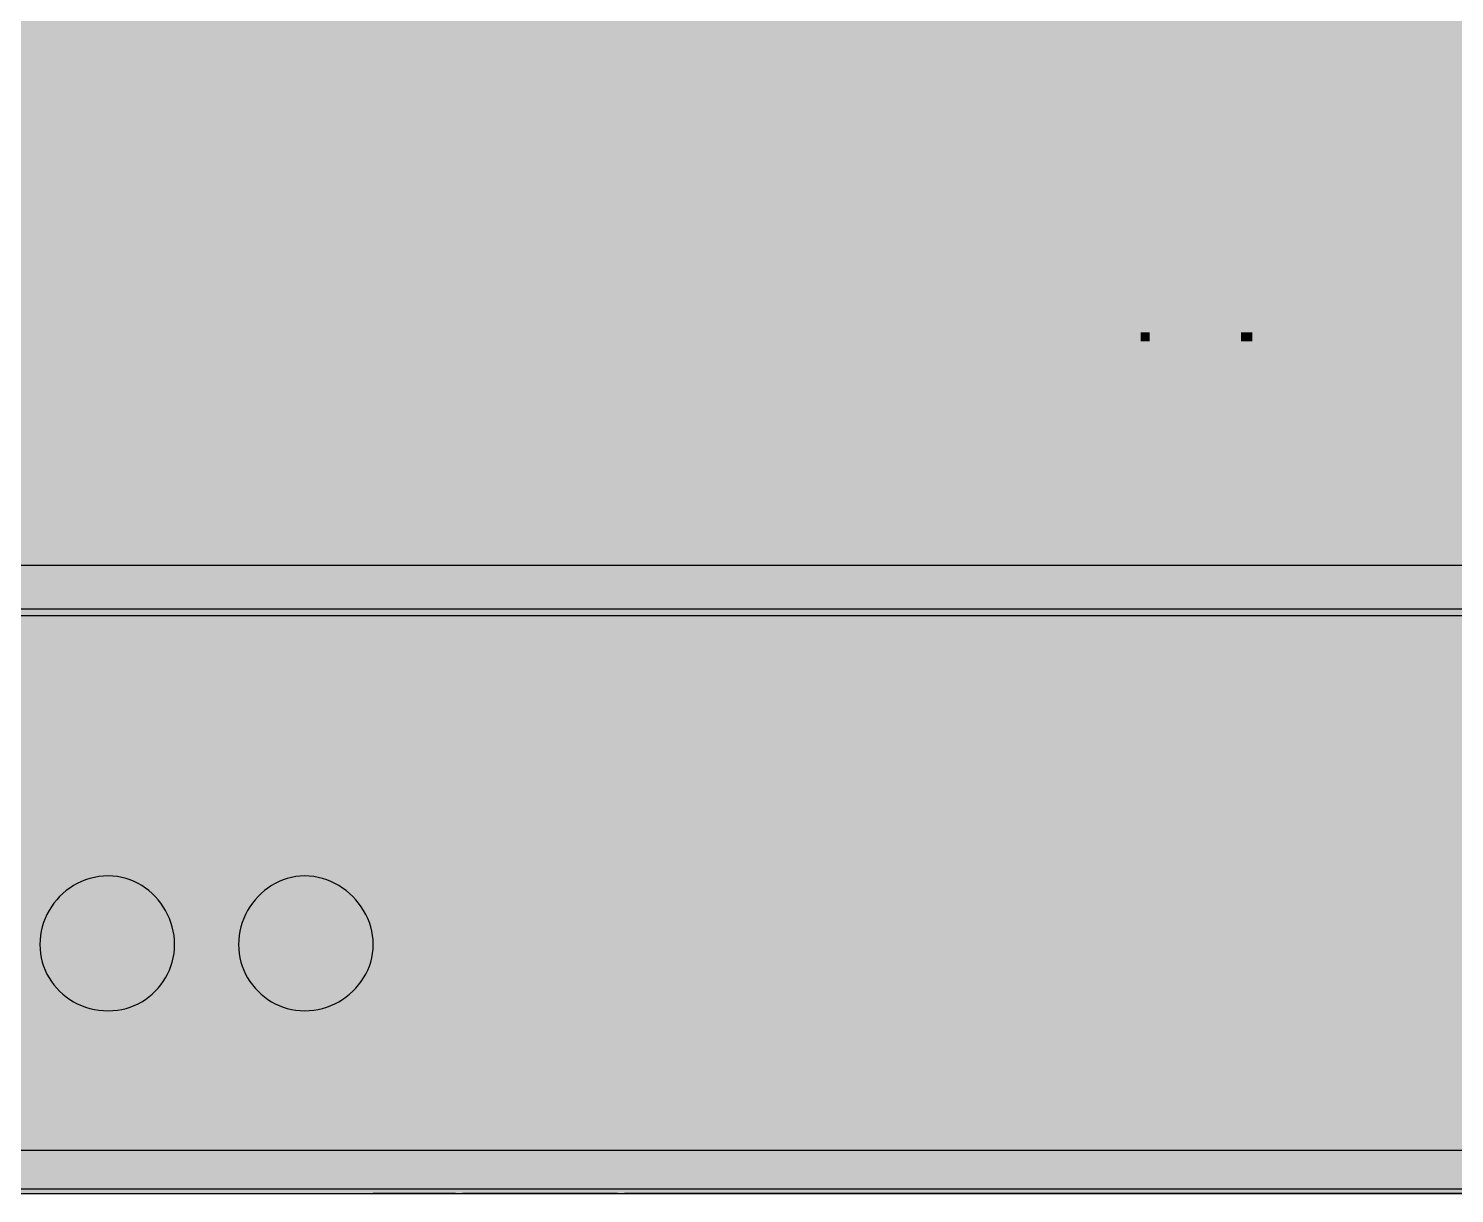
# Model space of a CAD drawing. Header units: millimetres. Extents: x 0 to 966, y -664 to 90.
# Drawn here: x 301.9 to 357, y -650 to -605 of the extents above; entities that cross this region are included whole.
import ezdxf

# ---------------------------------------------------------------- set-up
doc = ezdxf.new("R2010")
doc.units = ezdxf.units.MM
for name, color, linetype in [('HDL_BODY', 7, 'Continuous'), ('HDL_COLOUR', 7, 'Continuous'), ('HDL_DETAIL', 7, 'Continuous'), ('HDL_PRINT', 7, 'Continuous')]:
    doc.layers.add(name, color=color, linetype=linetype)

# ---------------------------------------------------------------- blocks, each defined once
blk = doc.blocks.new('M_W04.10.1_FRONT')
at = {"layer": 'HDL_BODY', "true_color": 0x202126}
blk.add_hatch(color=250, dxfattribs=at).paths.add_polyline_path([(0, 0), (144, 0), (144, 90), (0, 90)])
at = {"layer": 'HDL_BODY', "true_color": 0x2a2a30}
blk.add_hatch(color=250, dxfattribs=at).paths.add_polyline_path([(0.4, 20.52), (143.6, 20.52), (143.6, 68.31), (0.4, 68.31)])
at = {"layer": 'HDL_BODY', "true_color": 0x23242a}
blk.add_hatch(color=250, dxfattribs=at).paths.add_polyline_path([(0.4, 0.5), (143.6, 0.5), (143.6, 19.8), (0.4, 19.8)])
at = {"layer": 'HDL_COLOUR', "true_color": 0x18191d}
for points in [[(57.581, 9.618), (57.575, 9.793), (57.558, 9.966), (57.529, 10.137), (57.49, 10.304), (57.44, 10.467), (57.38, 10.627), (57.311, 10.782), (57.232, 10.931), (57.144, 11.076), (57.048, 11.214), (56.944, 11.346), (56.832, 11.471), (56.713, 11.588), (56.586, 11.698), (56.453, 11.799), (56.314, 11.892), (56.169, 11.976), (56.019, 12.05), (55.864, 12.113), (55.704, 12.167), (55.539, 12.209), (55.371, 12.24), (55.199, 12.258), (55.025, 12.265), (54.839, 12.258), (54.658, 12.24), (54.481, 12.209), (54.309, 12.167), (54.142, 12.113), (53.98, 12.05), (53.823, 11.976), (53.673, 11.892), (53.53, 11.799), (53.393, 11.698), (53.263, 11.588), (53.14, 11.471), (53.026, 11.346), (52.919, 11.214), (52.821, 11.076), (52.732, 10.931), (52.652, 10.782), (52.582, 10.627), (52.521, 10.467), (52.471, 10.304), (52.431, 10.137), (52.402, 9.966), (52.385, 9.793), (52.379, 9.618), (52.385, 9.443), (52.402, 9.271), (52.431, 9.102), (52.471, 8.938), (52.521, 8.778), (52.582, 8.622), (52.652, 8.472), (52.732, 8.327), (52.821, 8.188), (52.919, 8.055), (53.026, 7.928), (53.14, 7.809), (53.263, 7.697), (53.393, 7.592), (53.53, 7.496), (53.673, 7.409), (53.823, 7.33), (53.98, 7.26), (54.142, 7.2), (54.309, 7.15), (54.481, 7.111), (54.658, 7.082), (54.839, 7.065), (55.025, 7.059), (55.199, 7.065), (55.371, 7.082), (55.539, 7.111), (55.704, 7.15), (55.864, 7.2), (56.019, 7.26), (56.169, 7.33), (56.314, 7.409), (56.453, 7.496), (56.586, 7.592), (56.713, 7.697), (56.832, 7.809), (56.944, 7.928), (57.048, 8.055), (57.144, 8.188), (57.232, 8.327), (57.311, 8.472), (57.38, 8.622), (57.44, 8.778), (57.49, 8.938), (57.529, 9.102), (57.558, 9.271), (57.575, 9.443), (57.581, 9.618)], [(65.254, 9.618), (65.247, 9.793), (65.228, 9.966), (65.198, 10.137), (65.156, 10.304), (65.102, 10.467), (65.039, 10.627), (64.965, 10.782), (64.881, 10.931), (64.788, 11.076), (64.687, 11.214), (64.577, 11.346), (64.46, 11.471), (64.335, 11.588), (64.203, 11.698), (64.065, 11.799), (63.921, 11.892), (63.771, 11.976), (63.616, 12.05), (63.457, 12.113), (63.294, 12.167), (63.126, 12.209), (62.956, 12.24), (62.783, 12.258), (62.608, 12.265), (62.433, 12.258), (62.261, 12.24), (62.093, 12.209), (61.929, 12.167), (61.769, 12.113), (61.613, 12.05), (61.463, 11.976), (61.318, 11.892), (61.179, 11.799), (61.046, 11.698), (60.92, 11.588), (60.801, 11.471), (60.689, 11.346), (60.584, 11.214), (60.488, 11.076), (60.401, 10.931), (60.322, 10.782), (60.252, 10.627), (60.192, 10.467), (60.143, 10.304), (60.103, 10.137), (60.075, 9.966), (60.057, 9.793), (60.051, 9.618), (60.057, 9.443), (60.075, 9.271), (60.103, 9.102), (60.143, 8.938), (60.192, 8.778), (60.252, 8.622), (60.322, 8.472), (60.401, 8.327), (60.488, 8.188), (60.584, 8.055), (60.689, 7.928), (60.801, 7.809), (60.92, 7.697), (61.046, 7.592), (61.179, 7.496), (61.318, 7.409), (61.463, 7.33), (61.613, 7.26), (61.769, 7.2), (61.929, 7.15), (62.093, 7.111), (62.261, 7.082), (62.433, 7.065), (62.608, 7.059), (62.783, 7.065), (62.956, 7.082), (63.126, 7.111), (63.294, 7.15), (63.457, 7.2), (63.616, 7.26), (63.771, 7.33), (63.921, 7.409), (64.065, 7.496), (64.203, 7.592), (64.335, 7.697), (64.46, 7.809), (64.577, 7.928), (64.687, 8.055), (64.788, 8.188), (64.881, 8.327), (64.965, 8.472), (65.039, 8.622), (65.102, 8.778), (65.156, 8.938), (65.198, 9.102), (65.228, 9.271), (65.247, 9.443), (65.254, 9.618)]]:
    blk.add_hatch(color=250, dxfattribs=at).paths.add_polyline_path(points)
at = {"layer": 'HDL_PRINT', "true_color": 0xdee1e9}
for points in [[(85.976, 32.913), (85.976, 34.854), (86.595, 34.854), (86.947, 33.529), (87.301, 34.854), (87.917, 34.854), (87.917, 32.913), (87.476, 32.913), (87.476, 34.5), (87.122, 32.913), (86.682, 32.913), (86.33, 34.5), (86.33, 32.913), (85.976, 32.913)], [(88.092, 32.823), (88.622, 34.941), (88.887, 34.941), (88.357, 32.823), (88.092, 32.823)], [(89.327, 32.913), (88.887, 34.854), (89.327, 34.854), (89.592, 33.529), (89.946, 34.854), (90.473, 34.854), (90.827, 33.443), (91.092, 34.854), (91.533, 34.854), (91.003, 32.913), (90.652, 32.913), (90.208, 34.411), (89.768, 32.913), (89.327, 32.913)], [(96.559, 32.913), (96.205, 32.913), (96.205, 34.324), (96.147, 34.295), (96.088, 34.265), (96.03, 34.236), (95.971, 34.206), (95.912, 34.177), (95.853, 34.148), (95.794, 34.118), (95.735, 34.089), (95.676, 34.059), (95.676, 34.411), (95.709, 34.415), (95.744, 34.426), (95.781, 34.444), (95.82, 34.466), (95.864, 34.493), (95.913, 34.524), (95.968, 34.556), (96.03, 34.589), (96.063, 34.622), (96.096, 34.656), (96.129, 34.692), (96.162, 34.731), (96.195, 34.775), (96.228, 34.824), (96.261, 34.879), (96.295, 34.941), (96.559, 34.941), (96.559, 32.913)], [(100.527, 32.913), (100.086, 32.913), (100.086, 34.324), (100.053, 34.295), (100.015, 34.265), (99.971, 34.236), (99.924, 34.206), (99.872, 34.177), (99.818, 34.148), (99.762, 34.118), (99.704, 34.089), (99.646, 34.059), (99.646, 34.411), (99.683, 34.416), (99.72, 34.43), (99.758, 34.453), (99.796, 34.481), (99.834, 34.515), (99.872, 34.551), (99.911, 34.589), (99.972, 34.622), (100.026, 34.656), (100.072, 34.692), (100.109, 34.731), (100.138, 34.775), (100.159, 34.824), (100.171, 34.879), (100.175, 34.941), (100.527, 34.941), (100.527, 32.913)], [(94.884, 33.266), (95.237, 33.266), (95.237, 32.913), (94.884, 32.913), (94.884, 33.266)], [(98.765, 33.266), (99.206, 33.266), (99.206, 32.913), (98.765, 32.913), (98.765, 33.266)], [(87.122, 31.677), (87.301, 31.677), (87.301, 30.617), (87.301, 30.547), (87.301, 30.486), (87.301, 30.433), (87.301, 30.386), (87.301, 30.343), (87.301, 30.304), (87.301, 30.265), (87.267, 30.203), (87.234, 30.15), (87.2, 30.104), (87.167, 30.067), (87.134, 30.038), (87.101, 30.017), (87.068, 30.004), (87.036, 30), (86.998, 29.971), (86.954, 29.949), (86.904, 29.933), (86.848, 29.922), (86.788, 29.916), (86.726, 29.912), (86.661, 29.911), (86.595, 29.911), (86.552, 29.911), (86.502, 29.913), (86.447, 29.918), (86.39, 29.928), (86.335, 29.943), (86.284, 29.967), (86.241, 30), (86.203, 30.005), (86.165, 30.02), (86.128, 30.042), (86.09, 30.071), (86.052, 30.103), (86.014, 30.139), (85.976, 30.176), (85.976, 30.239), (85.976, 30.295), (85.976, 30.348), (85.976, 30.397), (85.976, 30.447), (85.976, 30.499), (85.976, 30.555), (85.976, 30.617), (85.976, 31.677), (86.152, 31.677), (86.152, 30.617), (86.152, 30.575), (86.154, 30.527), (86.159, 30.477), (86.169, 30.431), (86.184, 30.391), (86.208, 30.365), (86.241, 30.355), (86.248, 30.31), (86.264, 30.269), (86.286, 30.232), (86.307, 30.202), (86.324, 30.183), (86.33, 30.176), (86.368, 30.144), (86.405, 30.121), (86.443, 30.106), (86.481, 30.096), (86.519, 30.092), (86.557, 30.09), (86.595, 30.09), (86.661, 30.09), (86.724, 30.091), (86.784, 30.094), (86.837, 30.1), (86.882, 30.111), (86.916, 30.126), (86.939, 30.147), (86.947, 30.176), (86.98, 30.213), (87.012, 30.258), (87.041, 30.308), (87.068, 30.364), (87.09, 30.424), (87.107, 30.486), (87.118, 30.551), (87.122, 30.617), (87.122, 31.677)], [(90.473, 30.09), (90.473, 29.911), (89.241, 29.911), (89.242, 29.949), (89.244, 29.977), (89.252, 30), (89.267, 30.023), (89.291, 30.051), (89.327, 30.09), (89.328, 30.126), (89.331, 30.154), (89.339, 30.176), (89.354, 30.199), (89.379, 30.227), (89.417, 30.265), (89.454, 30.303), (89.491, 30.341), (89.529, 30.379), (89.567, 30.417), (89.605, 30.454), (89.643, 30.492), (89.682, 30.53), (89.764, 30.589), (89.834, 30.646), (89.894, 30.703), (89.945, 30.757), (89.989, 30.808), (90.027, 30.856), (90.061, 30.9), (90.092, 30.938), (90.122, 30.971), (90.154, 31.009), (90.177, 31.047), (90.192, 31.085), (90.202, 31.122), (90.206, 31.16), (90.208, 31.198), (90.208, 31.236), (90.208, 31.273), (90.205, 31.3), (90.198, 31.323), (90.183, 31.346), (90.158, 31.374), (90.122, 31.412), (90.084, 31.445), (90.046, 31.469), (90.008, 31.484), (89.971, 31.494), (89.933, 31.499), (89.895, 31.501), (89.857, 31.501), (89.819, 31.501), (89.781, 31.499), (89.744, 31.494), (89.706, 31.484), (89.668, 31.469), (89.63, 31.445), (89.592, 31.412), (89.587, 31.374), (89.575, 31.336), (89.557, 31.298), (89.538, 31.26), (89.521, 31.223), (89.508, 31.185), (89.503, 31.147), (89.327, 31.147), (89.331, 31.213), (89.343, 31.278), (89.36, 31.341), (89.383, 31.401), (89.41, 31.456), (89.439, 31.507), (89.471, 31.551), (89.503, 31.587), (89.542, 31.621), (89.582, 31.644), (89.625, 31.66), (89.672, 31.67), (89.726, 31.675), (89.787, 31.677), (89.857, 31.677), (89.916, 31.677), (89.973, 31.675), (90.03, 31.67), (90.084, 31.661), (90.135, 31.647), (90.183, 31.625), (90.226, 31.594), (90.265, 31.553), (90.298, 31.501), (90.335, 31.463), (90.372, 31.425), (90.404, 31.386), (90.432, 31.349), (90.454, 31.311), (90.468, 31.273), (90.473, 31.236), (90.468, 31.198), (90.456, 31.16), (90.439, 31.122), (90.421, 31.085), (90.404, 31.047), (90.392, 31.009), (90.387, 30.971), (90.382, 30.938), (90.367, 30.912), (90.345, 30.892), (90.316, 30.873), (90.283, 30.852), (90.246, 30.828), (90.208, 30.795), (90.201, 30.762), (90.18, 30.727), (90.148, 30.69), (90.11, 30.651), (90.067, 30.607), (90.024, 30.558), (89.983, 30.503), (89.946, 30.441), (89.876, 30.404), (89.816, 30.368), (89.767, 30.336), (89.73, 30.307), (89.703, 30.285), (89.687, 30.27), (89.682, 30.265), (89.644, 30.227), (89.619, 30.199), (89.603, 30.176), (89.596, 30.154), (89.593, 30.126), (89.592, 30.09), (90.473, 30.09)], [(90.652, 30.355), (90.914, 30.355), (90.914, 30.31), (90.917, 30.269), (90.925, 30.232), (90.94, 30.202), (90.965, 30.183), (91.003, 30.176), (91.041, 30.144), (91.079, 30.121), (91.117, 30.106), (91.154, 30.096), (91.192, 30.092), (91.23, 30.09), (91.268, 30.09), (91.306, 30.09), (91.344, 30.092), (91.381, 30.096), (91.419, 30.106), (91.457, 30.121), (91.495, 30.144), (91.533, 30.176), (91.538, 30.214), (91.55, 30.255), (91.568, 30.298), (91.587, 30.345), (91.604, 30.399), (91.617, 30.46), (91.622, 30.53), (91.617, 30.567), (91.604, 30.605), (91.587, 30.643), (91.568, 30.681), (91.55, 30.719), (91.538, 30.757), (91.533, 30.795), (91.495, 30.827), (91.457, 30.85), (91.419, 30.866), (91.381, 30.875), (91.344, 30.88), (91.306, 30.881), (91.268, 30.882), (91.223, 30.882), (91.179, 30.882), (91.135, 30.882), (91.092, 30.882), (91.047, 30.882), (91.003, 30.882), (90.996, 30.845), (90.98, 30.818), (90.958, 30.795), (90.937, 30.772), (90.92, 30.744), (90.914, 30.706), (90.738, 30.706), (90.914, 31.677), (91.798, 31.677), (91.798, 31.412), (91.092, 31.412), (90.914, 30.971), (90.985, 31.004), (91.046, 31.028), (91.1, 31.044), (91.147, 31.053), (91.19, 31.058), (91.23, 31.06), (91.268, 31.06), (91.323, 31.06), (91.374, 31.058), (91.421, 31.054), (91.466, 31.045), (91.51, 31.03), (91.555, 31.007), (91.602, 30.976), (91.653, 30.935), (91.708, 30.882), (91.741, 30.844), (91.765, 30.805), (91.781, 30.762), (91.791, 30.715), (91.796, 30.662), (91.797, 30.601), (91.798, 30.53), (91.797, 30.464), (91.796, 30.399), (91.793, 30.336), (91.786, 30.276), (91.776, 30.221), (91.76, 30.17), (91.738, 30.126), (91.708, 30.09), (91.676, 30.036), (91.638, 29.995), (91.595, 29.964), (91.547, 29.941), (91.495, 29.927), (91.441, 29.917), (91.384, 29.913), (91.326, 29.911), (91.268, 29.911), (91.202, 29.911), (91.137, 29.912), (91.074, 29.916), (91.014, 29.922), (90.958, 29.933), (90.908, 29.949), (90.864, 29.971), (90.827, 30), (90.794, 30.037), (90.762, 30.081), (90.733, 30.128), (90.706, 30.177), (90.684, 30.227), (90.667, 30.274), (90.656, 30.317), (90.652, 30.355)], [(94.003, 29.911), (93.295, 31.677), (93.559, 31.677), (94.003, 30.355), (94.035, 30.316), (94.058, 30.278), (94.073, 30.24), (94.082, 30.202), (94.087, 30.164), (94.089, 30.127), (94.089, 30.09), (94.122, 30.127), (94.146, 30.164), (94.162, 30.202), (94.171, 30.24), (94.176, 30.278), (94.178, 30.316), (94.179, 30.355), (94.708, 31.677), (94.97, 31.677), (94.265, 29.911), (94.003, 29.911)], [(87.652, 29.911), (87.652, 30.795), (87.741, 30.795), (87.741, 30.706), (87.774, 30.739), (87.808, 30.771), (87.844, 30.801), (87.883, 30.827), (87.927, 30.85), (87.976, 30.867), (88.03, 30.878), (88.092, 30.882), (88.182, 30.795), (88.22, 30.795), (88.248, 30.792), (88.271, 30.784), (88.293, 30.769), (88.32, 30.744), (88.357, 30.706), (88.357, 30.617), (88.357, 30.607), (88.357, 30.581), (88.357, 30.541), (88.357, 30.494), (88.357, 30.441), (88.357, 29.911), (88.271, 29.911), (88.271, 30.441), (88.264, 30.485), (88.248, 30.526), (88.226, 30.562), (88.205, 30.591), (88.188, 30.61), (88.182, 30.617), (88.182, 30.706), (88.137, 30.706), (88.106, 30.706), (88.079, 30.706), (88.049, 30.706), (88.006, 30.706), (87.999, 30.706), (87.98, 30.703), (87.95, 30.695), (87.913, 30.68), (87.872, 30.654), (87.827, 30.617), (87.827, 30.607), (87.827, 30.581), (87.827, 30.541), (87.827, 30.494), (87.827, 30.441), (87.827, 29.911), (87.652, 29.911)], [(95.059, 30.617), (95.059, 30.795), (95.093, 30.828), (95.127, 30.859), (95.164, 30.889), (95.203, 30.916), (95.247, 30.938), (95.296, 30.956), (95.351, 30.967), (95.414, 30.971), (95.423, 30.971), (95.45, 30.971), (95.489, 30.971), (95.537, 30.971), (95.589, 30.971), (95.596, 30.964), (95.615, 30.948), (95.644, 30.926), (95.68, 30.905), (95.721, 30.888), (95.765, 30.882), (95.803, 30.875), (95.831, 30.859), (95.854, 30.839), (95.876, 30.818), (95.904, 30.802), (95.94, 30.795), (95.985, 30.796), (96.026, 30.799), (96.063, 30.806), (96.093, 30.821), (96.112, 30.845), (96.119, 30.882), (96.162, 30.888), (96.203, 30.905), (96.239, 30.926), (96.268, 30.948), (96.288, 30.964), (96.295, 30.971), (96.295, 30.706), (96.257, 30.699), (96.229, 30.683), (96.206, 30.661), (96.183, 30.64), (96.156, 30.623), (96.119, 30.617), (96.109, 30.617), (96.082, 30.617), (96.042, 30.617), (95.993, 30.617), (95.94, 30.617), (95.854, 30.617), (95.816, 30.617), (95.778, 30.619), (95.74, 30.624), (95.702, 30.633), (95.664, 30.649), (95.626, 30.673), (95.589, 30.706), (95.537, 30.706), (95.489, 30.706), (95.45, 30.706), (95.423, 30.706), (95.414, 30.706), (95.361, 30.706), (95.312, 30.706), (95.272, 30.706), (95.245, 30.706), (95.235, 30.706), (95.198, 30.699), (95.171, 30.683), (95.148, 30.661), (95.125, 30.64), (95.097, 30.623), (95.059, 30.617)], [(85.976, 28.677), (86.241, 28.677), (86.241, 26.912), (85.976, 26.912), (85.976, 28.677)], [(88.976, 26.912), (88.798, 26.912), (88.798, 28.324), (88.761, 28.286), (88.734, 28.258), (88.711, 28.235), (88.688, 28.213), (88.66, 28.185), (88.622, 28.147), (88.584, 28.142), (88.546, 28.13), (88.508, 28.113), (88.471, 28.094), (88.433, 28.076), (88.395, 28.064), (88.357, 28.059), (88.357, 28.235), (88.394, 28.269), (88.438, 28.302), (88.485, 28.335), (88.534, 28.368), (88.584, 28.401), (88.631, 28.434), (88.674, 28.467), (88.711, 28.5), (88.744, 28.538), (88.768, 28.574), (88.789, 28.607), (88.808, 28.635), (88.828, 28.657), (88.854, 28.671), (88.887, 28.677), (88.976, 28.677), (88.976, 26.912)], [(86.506, 26.912), (86.506, 27.883), (86.682, 27.883), (86.682, 27.706), (86.72, 27.744), (86.758, 27.78), (86.796, 27.813), (86.834, 27.841), (86.872, 27.863), (86.909, 27.877), (86.947, 27.883), (86.991, 27.883), (87.022, 27.883), (87.049, 27.883), (87.079, 27.883), (87.122, 27.883), (87.211, 27.794), (87.218, 27.757), (87.235, 27.729), (87.256, 27.706), (87.278, 27.683), (87.294, 27.655), (87.301, 27.618), (87.301, 27.53), (87.301, 26.912), (87.122, 26.912), (87.122, 27.53), (87.122, 27.618), (87.113, 27.661), (87.092, 27.687), (87.066, 27.7), (87.045, 27.705), (87.036, 27.706), (86.947, 27.706), (86.904, 27.706), (86.873, 27.706), (86.846, 27.706), (86.815, 27.706), (86.771, 27.706), (86.738, 27.668), (86.714, 27.63), (86.698, 27.593), (86.689, 27.555), (86.684, 27.517), (86.682, 27.479), (86.682, 27.441), (86.682, 26.912), (86.506, 26.912)]]:
    blk.add_hatch(color=254, dxfattribs=at).paths.add_polyline_path(points)
h = blk.add_hatch(color=254, dxfattribs=at)
h.paths.add_polyline_path([(92.327, 34.941), (92.386, 34.937), (92.443, 34.928), (92.5, 34.912), (92.554, 34.889), (92.605, 34.86), (92.653, 34.824), (92.696, 34.781), (92.735, 34.732), (92.768, 34.676), (92.812, 34.625), (92.847, 34.571), (92.876, 34.512), (92.898, 34.449), (92.915, 34.381), (92.927, 34.309), (92.935, 34.232), (92.94, 34.152), (92.942, 34.067), (92.943, 33.977), (92.943, 33.883), (92.943, 33.787), (92.942, 33.692), (92.94, 33.599), (92.935, 33.511), (92.927, 33.426), (92.915, 33.348), (92.898, 33.277), (92.876, 33.215), (92.847, 33.162), (92.812, 33.119), (92.768, 33.088), (92.735, 33.033), (92.696, 32.984), (92.653, 32.942), (92.605, 32.906), (92.554, 32.876), (92.5, 32.853), (92.443, 32.837), (92.386, 32.827), (92.327, 32.823), (92.268, 32.827), (92.209, 32.837), (92.15, 32.853), (92.091, 32.876), (92.032, 32.906), (91.973, 32.942), (91.915, 32.984), (91.856, 33.033), (91.798, 33.088), (91.773, 33.119), (91.75, 33.162), (91.727, 33.215), (91.705, 33.277), (91.686, 33.348), (91.668, 33.426), (91.652, 33.511), (91.64, 33.599), (91.63, 33.692), (91.624, 33.787), (91.622, 33.883), (91.624, 33.977), (91.631, 34.067), (91.641, 34.152), (91.656, 34.232), (91.676, 34.309), (91.7, 34.381), (91.728, 34.449), (91.76, 34.512), (91.797, 34.571), (91.838, 34.625), (91.884, 34.676), (91.917, 34.732), (91.955, 34.781), (91.999, 34.824), (92.047, 34.86), (92.098, 34.889), (92.153, 34.912), (92.21, 34.928), (92.268, 34.937), (92.327, 34.941)])
h.paths.add_polyline_path([(92.327, 34.589), (92.289, 34.589), (92.261, 34.586), (92.238, 34.578), (92.215, 34.563), (92.187, 34.538), (92.149, 34.5), (92.148, 34.491), (92.143, 34.468), (92.13, 34.442), (92.105, 34.42), (92.063, 34.411), (92.063, 34.355), (92.063, 34.304), (92.063, 34.255), (92.063, 34.206), (92.063, 34.155), (92.063, 34.099), (92.063, 34.037), (92.063, 33.966), (92.063, 33.883), (92.063, 33.798), (92.063, 33.72), (92.063, 33.648), (92.063, 33.583), (92.063, 33.524), (92.063, 33.472), (92.063, 33.426), (92.063, 33.386), (92.063, 33.353), (92.099, 33.315), (92.123, 33.287), (92.138, 33.264), (92.146, 33.242), (92.148, 33.215), (92.149, 33.178), (92.193, 33.178), (92.225, 33.178), (92.252, 33.178), (92.283, 33.178), (92.327, 33.178), (92.414, 33.178), (92.451, 33.215), (92.477, 33.242), (92.492, 33.264), (92.5, 33.287), (92.503, 33.315), (92.503, 33.353), (92.529, 33.386), (92.549, 33.426), (92.564, 33.472), (92.574, 33.524), (92.582, 33.583), (92.586, 33.648), (92.588, 33.72), (92.589, 33.798), (92.589, 33.883), (92.589, 33.975), (92.588, 34.052), (92.585, 34.116), (92.578, 34.17), (92.568, 34.215), (92.553, 34.255), (92.531, 34.29), (92.503, 34.324), (92.503, 34.367), (92.5, 34.408), (92.492, 34.444), (92.477, 34.474), (92.451, 34.493), (92.414, 34.5), (92.405, 34.544), (92.383, 34.57), (92.358, 34.584), (92.336, 34.589), (92.327, 34.589)])
h = blk.add_hatch(color=254, dxfattribs=at)
h.paths.add_polyline_path([(94.003, 32.913), (94.003, 33.264), (93.119, 33.264), (93.119, 33.618), (94.003, 34.941), (94.354, 34.941), (94.354, 33.618), (94.619, 33.618), (94.619, 33.264), (94.354, 33.264), (94.354, 32.913), (94.003, 32.913)])
h.paths.add_polyline_path([(94.003, 33.618), (94.003, 34.324), (93.559, 33.618), (94.003, 33.618)])
h = blk.add_hatch(color=254, dxfattribs=at)
h.paths.add_polyline_path([(97.795, 34.941), (97.853, 34.937), (97.911, 34.928), (97.967, 34.912), (98.021, 34.889), (98.072, 34.86), (98.12, 34.824), (98.164, 34.781), (98.202, 34.732), (98.235, 34.676), (98.281, 34.625), (98.322, 34.571), (98.359, 34.512), (98.392, 34.449), (98.421, 34.381), (98.445, 34.309), (98.465, 34.232), (98.48, 34.152), (98.491, 34.067), (98.498, 33.977), (98.5, 33.883), (98.498, 33.787), (98.491, 33.692), (98.48, 33.599), (98.465, 33.511), (98.445, 33.426), (98.421, 33.348), (98.392, 33.277), (98.359, 33.215), (98.322, 33.162), (98.281, 33.119), (98.235, 33.088), (98.202, 33.033), (98.164, 32.984), (98.12, 32.942), (98.072, 32.906), (98.021, 32.876), (97.967, 32.853), (97.911, 32.837), (97.853, 32.827), (97.795, 32.823), (97.735, 32.827), (97.677, 32.837), (97.62, 32.853), (97.566, 32.876), (97.514, 32.906), (97.466, 32.942), (97.422, 32.984), (97.384, 33.033), (97.351, 33.088), (97.307, 33.119), (97.272, 33.162), (97.243, 33.215), (97.221, 33.277), (97.204, 33.348), (97.192, 33.426), (97.184, 33.511), (97.179, 33.599), (97.177, 33.692), (97.176, 33.787), (97.175, 33.883), (97.176, 33.977), (97.177, 34.067), (97.179, 34.152), (97.184, 34.232), (97.192, 34.309), (97.204, 34.381), (97.221, 34.449), (97.243, 34.512), (97.272, 34.571), (97.307, 34.625), (97.351, 34.676), (97.384, 34.732), (97.422, 34.781), (97.466, 34.824), (97.514, 34.86), (97.566, 34.889), (97.62, 34.912), (97.677, 34.928), (97.735, 34.937), (97.795, 34.941)])
h.paths.add_polyline_path([(97.795, 34.589), (97.785, 34.589), (97.763, 34.584), (97.737, 34.57), (97.715, 34.544), (97.705, 34.5), (97.662, 34.491), (97.635, 34.468), (97.622, 34.442), (97.617, 34.42), (97.616, 34.411), (97.59, 34.355), (97.57, 34.304), (97.555, 34.255), (97.544, 34.206), (97.537, 34.155), (97.533, 34.099), (97.531, 34.037), (97.53, 33.966), (97.53, 33.883), (97.53, 33.798), (97.531, 33.72), (97.533, 33.648), (97.537, 33.583), (97.544, 33.524), (97.555, 33.472), (97.57, 33.426), (97.59, 33.386), (97.616, 33.353), (97.616, 33.315), (97.619, 33.287), (97.627, 33.264), (97.642, 33.242), (97.668, 33.215), (97.705, 33.178), (97.795, 33.178), (97.837, 33.178), (97.868, 33.178), (97.895, 33.178), (97.926, 33.178), (97.97, 33.178), (97.971, 33.215), (97.973, 33.242), (97.981, 33.264), (97.996, 33.287), (98.02, 33.315), (98.056, 33.353), (98.056, 33.386), (98.056, 33.426), (98.056, 33.472), (98.056, 33.524), (98.056, 33.583), (98.056, 33.648), (98.056, 33.72), (98.056, 33.798), (98.056, 33.883), (98.056, 33.975), (98.056, 34.052), (98.056, 34.116), (98.056, 34.17), (98.056, 34.215), (98.056, 34.255), (98.056, 34.29), (98.056, 34.324), (98.02, 34.367), (97.996, 34.408), (97.981, 34.444), (97.973, 34.474), (97.971, 34.493), (97.97, 34.5), (97.932, 34.538), (97.904, 34.563), (97.881, 34.578), (97.859, 34.586), (97.831, 34.589), (97.795, 34.589)])
h = blk.add_hatch(color=254, dxfattribs=at)
h.paths.add_polyline_path([(92.063, 30.795), (92.063, 30.854), (92.063, 30.912), (92.063, 30.971), (92.063, 31.03), (92.063, 31.088), (92.063, 31.147), (92.063, 31.205), (92.063, 31.264), (92.063, 31.322), (92.1, 31.361), (92.137, 31.399), (92.175, 31.437), (92.213, 31.475), (92.251, 31.513), (92.289, 31.55), (92.327, 31.587), (92.365, 31.621), (92.402, 31.644), (92.44, 31.66), (92.477, 31.67), (92.515, 31.675), (92.552, 31.677), (92.589, 31.677), (92.628, 31.677), (92.666, 31.675), (92.704, 31.67), (92.742, 31.66), (92.78, 31.644), (92.817, 31.621), (92.854, 31.587), (92.898, 31.581), (92.94, 31.565), (92.977, 31.544), (93.006, 31.523), (93.026, 31.508), (93.033, 31.501), (93.065, 31.463), (93.088, 31.425), (93.103, 31.386), (93.112, 31.349), (93.117, 31.311), (93.119, 31.273), (93.119, 31.236), (93.148, 31.174), (93.171, 31.118), (93.187, 31.066), (93.197, 31.016), (93.204, 30.966), (93.207, 30.914), (93.208, 30.858), (93.208, 30.795), (93.208, 30.713), (93.207, 30.642), (93.205, 30.579), (93.2, 30.523), (93.193, 30.471), (93.182, 30.422), (93.166, 30.372), (93.146, 30.321), (93.119, 30.265), (93.114, 30.227), (93.1, 30.189), (93.078, 30.152), (93.05, 30.114), (93.017, 30.076), (92.981, 30.038), (92.943, 30), (92.905, 29.967), (92.865, 29.943), (92.823, 29.928), (92.776, 29.918), (92.722, 29.913), (92.66, 29.911), (92.589, 29.911), (92.527, 29.911), (92.473, 29.914), (92.425, 29.92), (92.381, 29.933), (92.342, 29.954), (92.306, 29.986), (92.272, 30.031), (92.238, 30.09), (92.194, 30.117), (92.159, 30.154), (92.13, 30.198), (92.108, 30.25), (92.091, 30.31), (92.079, 30.376), (92.071, 30.448), (92.066, 30.527), (92.064, 30.611), (92.063, 30.701), (92.063, 30.795)])
h.paths.add_polyline_path([(92.238, 30.795), (92.241, 30.707), (92.249, 30.621), (92.261, 30.537), (92.275, 30.457), (92.29, 30.384), (92.304, 30.317), (92.316, 30.26), (92.324, 30.212), (92.327, 30.176), (92.365, 30.144), (92.402, 30.121), (92.44, 30.106), (92.477, 30.096), (92.515, 30.092), (92.552, 30.09), (92.589, 30.09), (92.628, 30.09), (92.666, 30.092), (92.704, 30.096), (92.742, 30.106), (92.78, 30.121), (92.817, 30.144), (92.854, 30.176), (92.878, 30.208), (92.898, 30.249), (92.913, 30.299), (92.924, 30.356), (92.932, 30.42), (92.938, 30.489), (92.941, 30.562), (92.943, 30.638), (92.943, 30.716), (92.943, 30.795), (92.943, 30.88), (92.942, 30.959), (92.94, 31.031), (92.936, 31.096), (92.928, 31.154), (92.917, 31.206), (92.901, 31.252), (92.881, 31.29), (92.854, 31.322), (92.817, 31.389), (92.78, 31.436), (92.742, 31.468), (92.704, 31.487), (92.666, 31.497), (92.628, 31.501), (92.589, 31.501), (92.546, 31.501), (92.505, 31.498), (92.469, 31.49), (92.44, 31.475), (92.421, 31.449), (92.414, 31.412), (92.388, 31.359), (92.362, 31.306), (92.338, 31.251), (92.315, 31.195), (92.294, 31.137), (92.275, 31.076), (92.26, 31.012), (92.248, 30.944), (92.241, 30.872), (92.238, 30.795)])
h = blk.add_hatch(color=254, dxfattribs=at)
h.paths.add_polyline_path([(88.711, 30.971), (88.711, 31.147), (88.976, 31.147), (88.976, 30.971), (88.711, 30.971)])
h.paths.add_polyline_path([(88.711, 29.911), (88.711, 30.176), (88.976, 30.176), (88.976, 29.911), (88.711, 29.911)])
h = blk.add_hatch(color=254, dxfattribs=at)
h.paths.add_polyline_path([(89.592, 27.794), (89.592, 27.879), (89.592, 27.958), (89.592, 28.03), (89.592, 28.095), (89.592, 28.154), (89.592, 28.206), (89.592, 28.252), (89.592, 28.291), (89.592, 28.324), (89.626, 28.36), (89.659, 28.402), (89.692, 28.446), (89.725, 28.489), (89.758, 28.528), (89.791, 28.559), (89.824, 28.581), (89.857, 28.588), (89.895, 28.621), (89.933, 28.644), (89.971, 28.66), (90.008, 28.67), (90.046, 28.674), (90.084, 28.676), (90.122, 28.677), (90.165, 28.677), (90.209, 28.677), (90.253, 28.677), (90.298, 28.677), (90.342, 28.677), (90.387, 28.677), (90.424, 28.644), (90.459, 28.618), (90.492, 28.598), (90.521, 28.579), (90.543, 28.558), (90.557, 28.533), (90.563, 28.5), (90.596, 28.462), (90.619, 28.425), (90.635, 28.387), (90.645, 28.349), (90.65, 28.311), (90.652, 28.273), (90.652, 28.235), (90.68, 28.198), (90.702, 28.154), (90.717, 28.104), (90.727, 28.048), (90.734, 27.988), (90.737, 27.925), (90.738, 27.86), (90.738, 27.794), (90.738, 27.728), (90.737, 27.663), (90.734, 27.6), (90.727, 27.541), (90.717, 27.485), (90.702, 27.434), (90.68, 27.39), (90.652, 27.353), (90.648, 27.291), (90.636, 27.236), (90.619, 27.187), (90.596, 27.143), (90.569, 27.104), (90.539, 27.068), (90.507, 27.033), (90.473, 27), (90.436, 26.968), (90.397, 26.944), (90.354, 26.929), (90.307, 26.919), (90.253, 26.914), (90.192, 26.912), (90.122, 26.912), (90.06, 26.916), (90.005, 26.927), (89.956, 26.945), (89.913, 26.967), (89.873, 26.994), (89.836, 27.024), (89.802, 27.055), (89.768, 27.088), (89.72, 27.142), (89.682, 27.196), (89.653, 27.252), (89.63, 27.311), (89.614, 27.375), (89.604, 27.444), (89.597, 27.52), (89.594, 27.602), (89.592, 27.694), (89.592, 27.794)])
h.paths.add_polyline_path([(89.768, 27.794), (89.771, 27.709), (89.779, 27.631), (89.791, 27.559), (89.805, 27.494), (89.82, 27.435), (89.834, 27.383), (89.846, 27.337), (89.854, 27.298), (89.857, 27.265), (89.895, 27.227), (89.933, 27.191), (89.971, 27.158), (90.008, 27.13), (90.046, 27.108), (90.084, 27.094), (90.122, 27.088), (90.159, 27.094), (90.197, 27.108), (90.234, 27.13), (90.272, 27.158), (90.31, 27.191), (90.349, 27.227), (90.387, 27.265), (90.413, 27.298), (90.433, 27.337), (90.448, 27.383), (90.458, 27.435), (90.466, 27.494), (90.47, 27.559), (90.472, 27.631), (90.473, 27.709), (90.473, 27.794), (90.473, 27.895), (90.473, 27.986), (90.471, 28.067), (90.468, 28.139), (90.462, 28.202), (90.455, 28.258), (90.444, 28.306), (90.429, 28.348), (90.41, 28.383), (90.387, 28.412), (90.349, 28.445), (90.31, 28.468), (90.272, 28.484), (90.234, 28.493), (90.197, 28.498), (90.159, 28.5), (90.122, 28.5), (90.078, 28.5), (90.037, 28.497), (90.001, 28.489), (89.972, 28.474), (89.953, 28.449), (89.946, 28.412), (89.92, 28.383), (89.894, 28.348), (89.869, 28.306), (89.845, 28.258), (89.824, 28.202), (89.805, 28.139), (89.79, 28.067), (89.778, 27.986), (89.77, 27.895), (89.768, 27.794)])
h = blk.add_hatch(color=254, dxfattribs=at)
h.paths.add_polyline_path([(90.827, 26.912), (91.533, 28.677), (91.798, 28.677), (92.503, 26.912), (92.238, 26.912), (91.973, 27.441), (91.268, 27.441), (91.092, 26.912), (90.827, 26.912)])
h.paths.add_polyline_path([(91.357, 27.706), (91.973, 27.706), (91.798, 28.147), (91.764, 28.209), (91.733, 28.264), (91.703, 28.313), (91.676, 28.357), (91.654, 28.396), (91.637, 28.433), (91.626, 28.467), (91.622, 28.5), (91.622, 28.462), (91.62, 28.423), (91.615, 28.38), (91.605, 28.332), (91.589, 28.279), (91.566, 28.218), (91.533, 28.147), (91.357, 27.706)])
h = blk.add_hatch(color=254, dxfattribs=at)
h.paths.add_polyline_path([(87.652, 27.971), (87.652, 28.235), (87.917, 28.235), (87.917, 27.971), (87.652, 27.971)])
h.paths.add_polyline_path([(87.652, 26.912), (87.652, 27.177), (87.917, 27.177), (87.917, 26.912), (87.652, 26.912)])
at = {"layer": 'HDL_DETAIL', "color": 251, "true_color": 0x52555c}
for points in [[(0, 0), (144, 0), (144, 90), (0, 90), (0, 0)], [(0, 22.324), (144, 22.324), (144, 67.764), (0, 67.764), (0, 22.324)], [(57.581, 9.618), (57.575, 9.793), (57.558, 9.966), (57.529, 10.137), (57.49, 10.304), (57.44, 10.467), (57.38, 10.627), (57.311, 10.782), (57.232, 10.931), (57.144, 11.076), (57.048, 11.214), (56.944, 11.346), (56.832, 11.471), (56.713, 11.588), (56.586, 11.698), (56.453, 11.799), (56.314, 11.892), (56.169, 11.976), (56.019, 12.05), (55.864, 12.113), (55.704, 12.167), (55.539, 12.209), (55.371, 12.24), (55.199, 12.258), (55.025, 12.265), (54.839, 12.258), (54.658, 12.24), (54.481, 12.209), (54.309, 12.167), (54.142, 12.113), (53.98, 12.05), (53.823, 11.976), (53.673, 11.892), (53.53, 11.799), (53.393, 11.698), (53.263, 11.588), (53.14, 11.471), (53.026, 11.346), (52.919, 11.214), (52.821, 11.076), (52.732, 10.931), (52.652, 10.782), (52.582, 10.627), (52.521, 10.467), (52.471, 10.304), (52.431, 10.137), (52.402, 9.966), (52.385, 9.793), (52.379, 9.618), (52.385, 9.443), (52.402, 9.271), (52.431, 9.102), (52.471, 8.938), (52.521, 8.778), (52.582, 8.622), (52.652, 8.472), (52.732, 8.327), (52.821, 8.188), (52.919, 8.055), (53.026, 7.928), (53.14, 7.809), (53.263, 7.697), (53.393, 7.592), (53.53, 7.496), (53.673, 7.409), (53.823, 7.33), (53.98, 7.26), (54.142, 7.2), (54.309, 7.15), (54.481, 7.111), (54.658, 7.082), (54.839, 7.065), (55.025, 7.059), (55.199, 7.065), (55.371, 7.082), (55.539, 7.111), (55.704, 7.15), (55.864, 7.2), (56.019, 7.26), (56.169, 7.33), (56.314, 7.409), (56.453, 7.496), (56.586, 7.592), (56.713, 7.697), (56.832, 7.809), (56.944, 7.928), (57.048, 8.055), (57.144, 8.188), (57.232, 8.327), (57.311, 8.472), (57.38, 8.622), (57.44, 8.778), (57.49, 8.938), (57.529, 9.102), (57.558, 9.271), (57.575, 9.443), (57.581, 9.618)], [(65.254, 9.618), (65.247, 9.793), (65.228, 9.966), (65.198, 10.137), (65.156, 10.304), (65.102, 10.467), (65.039, 10.627), (64.965, 10.782), (64.881, 10.931), (64.788, 11.076), (64.687, 11.214), (64.577, 11.346), (64.46, 11.471), (64.335, 11.588), (64.203, 11.698), (64.065, 11.799), (63.921, 11.892), (63.771, 11.976), (63.616, 12.05), (63.457, 12.113), (63.294, 12.167), (63.126, 12.209), (62.956, 12.24), (62.783, 12.258), (62.608, 12.265), (62.433, 12.258), (62.261, 12.24), (62.093, 12.209), (61.929, 12.167), (61.769, 12.113), (61.613, 12.05), (61.463, 11.976), (61.318, 11.892), (61.179, 11.799), (61.046, 11.698), (60.92, 11.588), (60.801, 11.471), (60.689, 11.346), (60.584, 11.214), (60.488, 11.076), (60.401, 10.931), (60.322, 10.782), (60.252, 10.627), (60.192, 10.467), (60.143, 10.304), (60.103, 10.137), (60.075, 9.966), (60.057, 9.793), (60.051, 9.618), (60.057, 9.443), (60.075, 9.271), (60.103, 9.102), (60.143, 8.938), (60.192, 8.778), (60.252, 8.622), (60.322, 8.472), (60.401, 8.327), (60.488, 8.188), (60.584, 8.055), (60.689, 7.928), (60.801, 7.809), (60.92, 7.697), (61.046, 7.592), (61.179, 7.496), (61.318, 7.409), (61.463, 7.33), (61.613, 7.26), (61.769, 7.2), (61.929, 7.15), (62.093, 7.111), (62.261, 7.082), (62.433, 7.065), (62.608, 7.059), (62.783, 7.065), (62.956, 7.082), (63.126, 7.111), (63.294, 7.15), (63.457, 7.2), (63.616, 7.26), (63.771, 7.33), (63.921, 7.409), (64.065, 7.496), (64.203, 7.592), (64.335, 7.697), (64.46, 7.809), (64.577, 7.928), (64.687, 8.055), (64.788, 8.188), (64.881, 8.327), (64.965, 8.472), (65.039, 8.622), (65.102, 8.778), (65.156, 8.938), (65.198, 9.102), (65.228, 9.271), (65.247, 9.443), (65.254, 9.618)], [(65.254, 0), (65.254, 0)], [(65.254, 0), (65.254, 0)], [(65.254, 0), (65.254, 0)], [(65.254, 0), (65.254, 0)], [(65.254, 0), (65.254, 0)], [(65.254, 0), (65.254, 0)], [(65.254, 0), (65.254, 0)], [(65.254, 0), (65.254, 0)], [(65.254, 0), (65.254, 0)], [(65.254, 0), (65.254, 0)], [(65.254, 0), (65.254, 0)], [(65.254, 0), (65.254, 0)], [(65.254, 0), (65.254, 0)], [(65.254, 0), (65.254, 0)], [(65.254, 0), (65.254, 0)], [(65.254, 0), (65.254, 0)], [(65.254, 0), (65.254, 0)], [(65.254, 0), (65.254, 0)], [(65.254, 0), (65.254, 0)], [(65.254, 0), (65.254, 0)], [(65.254, 0), (65.254, 0)], [(65.254, 0), (65.254, 0)], [(65.254, 0), (65.254, 0)], [(65.254, 0), (65.254, 0)], [(67.194, 0), (67.194, 0)], [(68.429, 0), (68.429, 0)], [(68.429, 0), (68.429, 0)], [(68.429, 0), (68.429, 0)], [(68.429, 0), (68.429, 0)], [(68.429, 0), (68.429, 0)], [(68.429, 0), (68.429, 0)], [(68.429, 0), (68.429, 0)], [(68.429, 0), (68.429, 0)], [(68.429, 0), (68.429, 0)], [(68.429, 0), (68.429, 0)], [(68.429, 0), (68.429, 0)], [(68.429, 0), (68.429, 0)], [(68.429, 0), (68.429, 0)], [(68.429, 0), (68.429, 0)], [(68.429, 0), (68.429, 0)], [(68.429, 0), (68.429, 0)], [(68.429, 0), (68.429, 0)], [(68.429, 0), (68.429, 0)], [(68.429, 0), (68.429, 0)], [(68.429, 0), (68.429, 0)], [(68.429, 0), (68.429, 0)], [(68.429, 0), (68.429, 0)], [(68.429, 0), (68.429, 0)], [(68.429, 0), (68.429, 0)], [(68.429, 0), (68.429, 0)], [(68.694, 0), (68.694, 0)], [(68.694, 0), (68.694, 0)], [(68.694, 0), (68.694, 0)], [(68.694, 0), (68.694, 0)], [(68.694, 0), (68.694, 0)], [(68.694, 0), (68.694, 0)], [(68.694, 0), (68.694, 0)], [(68.694, 0), (68.694, 0)], [(68.694, 0), (68.694, 0)], [(68.694, 0), (68.694, 0)], [(68.694, 0), (68.694, 0)], [(68.694, 0), (68.694, 0)], [(68.694, 0), (68.694, 0)], [(68.694, 0), (68.694, 0)], [(68.694, 0), (68.694, 0)], [(68.694, 0), (68.694, 0)], [(68.694, 0), (68.694, 0)], [(68.694, 0), (68.694, 0)], [(68.694, 0), (68.694, 0)], [(68.694, 0), (68.694, 0)], [(68.694, 0), (68.694, 0)], [(68.694, 0), (68.694, 0)], [(68.694, 0), (68.694, 0)], [(68.694, 0), (68.694, 0)], [(68.694, 0), (68.694, 0)], [(74.691, 0), (74.691, 0)], [(74.691, 0), (74.691, 0)], [(74.691, 0), (74.691, 0)], [(74.691, 0), (74.691, 0)], [(74.691, 0), (74.691, 0)], [(74.691, 0), (74.691, 0)], [(74.691, 0), (74.691, 0)], [(74.691, 0), (74.691, 0)], [(74.691, 0), (74.691, 0)], [(74.691, 0), (74.691, 0)], [(74.691, 0), (74.691, 0)], [(74.691, 0), (74.691, 0)], [(74.691, 0), (74.691, 0)], [(74.691, 0), (74.691, 0)], [(74.691, 0), (74.691, 0)], [(74.691, 0), (74.691, 0)], [(74.691, 0), (74.691, 0)], [(74.691, 0), (74.691, 0)], [(74.691, 0), (74.691, 0)], [(74.691, 0), (74.691, 0)], [(74.691, 0), (74.691, 0)], [(74.691, 0), (74.691, 0)], [(74.691, 0), (74.691, 0)], [(74.691, 0), (74.691, 0)], [(74.691, 0), (74.691, 0)], [(74.956, 0), (74.956, 0)], [(74.956, 0), (74.956, 0)], [(74.956, 0), (74.956, 0)], [(74.956, 0), (74.956, 0)], [(74.956, 0), (74.956, 0)], [(74.956, 0), (74.956, 0)], [(74.956, 0), (74.956, 0)], [(74.956, 0), (74.956, 0)], [(74.956, 0), (74.956, 0)], [(74.956, 0), (74.956, 0)], [(74.956, 0), (74.956, 0)], [(74.956, 0), (74.956, 0)], [(74.956, 0), (74.956, 0)], [(74.956, 0), (74.956, 0)], [(74.956, 0), (74.956, 0)], [(74.956, 0), (74.956, 0)], [(74.956, 0), (74.956, 0)], [(74.956, 0), (74.956, 0)], [(74.956, 0), (74.956, 0)], [(74.956, 0), (74.956, 0)], [(74.956, 0), (74.956, 0)], [(74.956, 0), (74.956, 0)], [(74.956, 0), (74.956, 0)], [(74.956, 0), (74.956, 0)], [(74.956, 0), (74.956, 0)], [(76.188, 0), (76.188, 0)], [(78.042, 0), (78.042, 0)], [(78.042, 0), (78.042, 0)], [(78.042, 0), (78.042, 0)], [(78.042, 0), (78.042, 0)], [(78.042, 0), (78.042, 0)], [(78.042, 0), (78.042, 0)], [(78.042, 0), (78.042, 0)], [(78.042, 0), (78.042, 0)], [(78.042, 0), (78.042, 0)], [(78.042, 0), (78.042, 0)], [(78.042, 0), (78.042, 0)], [(78.042, 0), (78.042, 0)], [(78.042, 0), (78.042, 0)], [(78.042, 0), (78.042, 0)], [(78.042, 0), (78.042, 0)], [(78.042, 0), (78.042, 0)], [(78.042, 0), (78.042, 0)], [(78.042, 0), (78.042, 0)], [(78.042, 0), (78.042, 0)], [(78.042, 0), (78.042, 0)], [(78.042, 0), (78.042, 0)], [(78.042, 0), (78.042, 0)], [(78.042, 0), (78.042, 0)], [(78.042, 0), (78.042, 0)]]:
    blk.add_lwpolyline(points, close=True, dxfattribs=at)
for points in [[(0.265, 24.265), (143.032, 24.265)], [(0.265, 24.265), (143.032, 24.265)], [(0.265, 24.265), (143.032, 24.265)], [(0.265, 24.265), (143.032, 24.265)], [(0.265, 24.265), (143.032, 24.265)], [(0.265, 24.265), (143.032, 24.265)], [(0.265, 24.265), (143.032, 24.265)], [(0.265, 24.265), (143.032, 24.265)], [(0.265, 24.265), (143.032, 24.265)], [(0.265, 24.265), (143.032, 24.265)], [(0.265, 24.265), (143.032, 24.265)], [(0.265, 24.265), (143.032, 24.265)], [(0.265, 24.265), (143.032, 24.265)], [(0.265, 24.265), (143.032, 24.265)], [(0.265, 24.265), (143.032, 24.265)], [(0.265, 24.265), (143.032, 24.265)], [(0.265, 24.265), (143.032, 24.265)], [(0.265, 24.265), (143.032, 24.265)], [(0.265, 24.265), (143.032, 24.265)], [(0.265, 24.265), (143.032, 24.265)], [(0.265, 24.265), (143.032, 24.265)], [(0.265, 22.588), (143.118, 22.588)], [(0.265, 22.588), (143.118, 22.588)], [(0.265, 22.588), (143.118, 22.588)], [(0.265, 22.588), (143.118, 22.588)], [(0.265, 22.588), (143.118, 22.588)], [(0.265, 22.588), (143.118, 22.588)], [(0.265, 22.588), (143.118, 22.588)], [(0.265, 22.588), (143.118, 22.588)], [(0.265, 22.588), (143.118, 22.588)], [(0.265, 22.588), (143.118, 22.588)], [(0.265, 22.588), (143.118, 22.588)], [(0.265, 22.588), (143.118, 22.588)], [(0.265, 22.588), (143.118, 22.588)], [(0.265, 22.588), (143.118, 22.588)], [(0.265, 22.588), (143.118, 22.588)], [(0.265, 22.588), (143.118, 22.588)], [(0.265, 22.588), (143.118, 22.588)], [(0.265, 22.588), (143.118, 22.588)], [(0.265, 22.588), (143.118, 22.588)], [(0.265, 22.588), (143.118, 22.588)], [(0.265, 22.588), (143.118, 22.588)], [(0.088, 22.324), (143.297, 22.324)], [(0.088, 22.324), (143.297, 22.324)], [(0.088, 22.324), (143.297, 22.324)], [(0.088, 22.324), (143.297, 22.324)], [(0.088, 22.324), (143.297, 22.324)], [(0.088, 22.324), (143.297, 22.324)], [(0.088, 22.324), (143.297, 22.324)], [(0.088, 22.324), (143.297, 22.324)], [(0.088, 22.324), (143.297, 22.324)], [(0.088, 22.324), (143.297, 22.324)], [(0.088, 22.324), (143.297, 22.324)], [(0.088, 22.324), (143.297, 22.324)], [(0.088, 22.324), (143.297, 22.324)], [(0.088, 22.324), (143.297, 22.324)], [(0.088, 22.324), (143.297, 22.324)], [(0.088, 22.324), (143.297, 22.324)], [(0.088, 22.324), (143.297, 22.324)], [(0.088, 22.324), (143.297, 22.324)], [(0.088, 22.324), (143.297, 22.324)], [(0.088, 22.324), (143.297, 22.324)], [(0.088, 22.324), (143.297, 22.324)], [(0.088, 1.676), (127.336, 1.676)], [(0.088, 1.676), (127.336, 1.676)], [(0.088, 1.676), (127.336, 1.676)], [(0.088, 1.676), (127.336, 1.676)], [(0.088, 1.676), (127.336, 1.676)], [(0.088, 1.676), (127.336, 1.676)], [(0.088, 1.676), (127.336, 1.676)], [(0.088, 1.676), (127.336, 1.676)], [(0.088, 1.676), (127.336, 1.676)], [(0.088, 1.676), (127.336, 1.676)], [(0.088, 1.676), (127.336, 1.676)], [(0.088, 1.676), (127.336, 1.676)], [(0.088, 1.676), (127.336, 1.676)], [(0.088, 1.676), (127.336, 1.676)], [(0.088, 1.676), (127.336, 1.676)], [(0.088, 1.676), (127.336, 1.676)], [(0.088, 1.676), (127.336, 1.676)], [(0.088, 1.676), (127.336, 1.676)], [(0.088, 1.676), (127.336, 1.676)], [(0.088, 1.676), (127.336, 1.676)], [(0.088, 1.676), (127.336, 1.676)], [(0, 0.176), (143.297, 0.176)], [(0, 0.176), (143.297, 0.176)], [(0, 0.176), (143.297, 0.176)], [(0, 0.176), (143.297, 0.176)], [(0, 0.176), (143.297, 0.176)], [(0, 0.176), (143.297, 0.176)], [(0, 0.176), (143.297, 0.176)], [(0, 0.176), (143.297, 0.176)], [(0, 0.176), (143.297, 0.176)], [(0, 0.176), (143.297, 0.176)], [(0, 0.176), (143.297, 0.176)], [(0, 0.176), (143.297, 0.176)], [(0, 0.176), (143.297, 0.176)], [(0, 0.176), (143.297, 0.176)], [(0, 0.176), (143.297, 0.176)], [(0, 0.176), (143.297, 0.176)], [(0, 0.176), (143.297, 0.176)], [(0, 0.176), (143.297, 0.176)], [(0, 0.176), (143.297, 0.176)], [(0, 0.176), (143.297, 0.176)], [(0, 0.176), (143.297, 0.176)], [(67.194, 0), (66.578, 0), (66.048, 0), (65.608, 0), (65.343, 0), (65.254, 0)], [(68.429, 0), (67.194, 0)], [(68.429, 0), (67.194, 0)], [(68.429, 0), (67.194, 0)], [(68.429, 0), (67.194, 0)], [(68.429, 0), (67.194, 0)], [(68.429, 0), (67.194, 0)], [(68.429, 0), (67.194, 0)], [(68.429, 0), (67.194, 0)], [(68.429, 0), (67.194, 0)], [(68.429, 0), (67.194, 0)], [(68.429, 0), (67.194, 0)], [(68.429, 0), (67.194, 0)], [(68.429, 0), (67.194, 0)], [(68.429, 0), (67.194, 0)], [(68.429, 0), (67.194, 0)], [(68.429, 0), (67.194, 0)], [(68.429, 0), (67.194, 0)], [(68.429, 0), (67.194, 0)], [(68.429, 0), (67.194, 0)], [(68.429, 0), (67.194, 0)], [(68.429, 0), (67.194, 0)], [(68.429, 0), (74.956, 0)], [(68.429, 0), (74.956, 0)], [(68.429, 0), (74.956, 0)], [(68.429, 0), (74.956, 0)], [(68.429, 0), (74.956, 0)], [(68.429, 0), (74.956, 0)], [(68.429, 0), (74.956, 0)], [(68.429, 0), (74.956, 0)], [(68.429, 0), (74.956, 0)], [(68.429, 0), (74.956, 0)], [(68.429, 0), (74.956, 0)], [(68.429, 0), (74.956, 0)], [(68.429, 0), (74.956, 0)], [(68.429, 0), (74.956, 0)], [(68.429, 0), (74.956, 0)], [(68.429, 0), (74.956, 0)], [(68.429, 0), (74.956, 0)], [(68.429, 0), (74.956, 0)], [(68.429, 0), (74.956, 0)], [(68.429, 0), (74.956, 0)], [(68.429, 0), (74.956, 0)], [(68.694, 0), (74.691, 0)], [(68.694, 0), (74.691, 0)], [(68.694, 0), (74.691, 0)], [(68.694, 0), (74.691, 0)], [(68.694, 0), (74.691, 0)], [(68.694, 0), (74.691, 0)], [(68.694, 0), (74.691, 0)], [(68.694, 0), (74.691, 0)], [(68.694, 0), (74.691, 0)], [(68.694, 0), (74.691, 0)], [(68.694, 0), (74.691, 0)], [(68.694, 0), (74.691, 0)], [(68.694, 0), (74.691, 0)], [(68.694, 0), (74.691, 0)], [(68.694, 0), (74.691, 0)], [(68.694, 0), (74.691, 0)], [(68.694, 0), (74.691, 0)], [(68.694, 0), (74.691, 0)], [(68.694, 0), (74.691, 0)], [(68.694, 0), (74.691, 0)], [(68.694, 0), (74.691, 0)], [(74.691, 0), (68.694, 0)], [(74.691, 0), (68.694, 0)], [(74.691, 0), (68.694, 0)], [(74.691, 0), (68.694, 0)], [(74.691, 0), (68.694, 0)], [(74.691, 0), (68.694, 0)], [(74.691, 0), (68.694, 0)], [(74.691, 0), (68.694, 0)], [(74.691, 0), (68.694, 0)], [(74.691, 0), (68.694, 0)], [(74.691, 0), (68.694, 0)], [(74.691, 0), (68.694, 0)], [(74.691, 0), (68.694, 0)], [(74.691, 0), (68.694, 0)], [(74.691, 0), (68.694, 0)], [(74.691, 0), (68.694, 0)], [(74.691, 0), (68.694, 0)], [(74.691, 0), (68.694, 0)], [(74.691, 0), (68.694, 0)], [(74.691, 0), (68.694, 0)], [(74.691, 0), (68.694, 0)], [(76.188, 0), (74.956, 0)], [(76.188, 0), (74.956, 0)], [(76.188, 0), (74.956, 0)], [(76.188, 0), (74.956, 0)], [(76.188, 0), (74.956, 0)], [(76.188, 0), (74.956, 0)], [(76.188, 0), (74.956, 0)], [(76.188, 0), (74.956, 0)], [(76.188, 0), (74.956, 0)], [(76.188, 0), (74.956, 0)], [(76.188, 0), (74.956, 0)], [(76.188, 0), (74.956, 0)], [(76.188, 0), (74.956, 0)], [(76.188, 0), (74.956, 0)], [(76.188, 0), (74.956, 0)], [(76.188, 0), (74.956, 0)], [(76.188, 0), (74.956, 0)], [(76.188, 0), (74.956, 0)], [(76.188, 0), (74.956, 0)], [(76.188, 0), (74.956, 0)], [(76.188, 0), (74.956, 0)], [(78.042, 0), (77.953, 0), (77.688, 0), (77.247, 0), (76.718, 0), (76.188, 0)], [(143.648, 0), (78.042, 0)], [(143.648, 0), (78.042, 0)], [(143.648, 0), (78.042, 0)], [(143.648, 0), (78.042, 0)], [(143.648, 0), (78.042, 0)], [(143.648, 0), (78.042, 0)], [(143.648, 0), (78.042, 0)], [(143.648, 0), (78.042, 0)], [(143.648, 0), (78.042, 0)], [(143.648, 0), (78.042, 0)], [(143.648, 0), (78.042, 0)], [(143.648, 0), (78.042, 0)], [(143.648, 0), (78.042, 0)], [(143.648, 0), (78.042, 0)], [(143.648, 0), (78.042, 0)], [(143.648, 0), (78.042, 0)], [(143.648, 0), (78.042, 0)], [(143.648, 0), (78.042, 0)], [(143.648, 0), (78.042, 0)], [(143.648, 0), (78.042, 0)], [(143.648, 0), (78.042, 0)]]:
    blk.add_lwpolyline(points, dxfattribs=at)

msp = doc.modelspace()

# ---------------------------------------------------------------- block references
msp.add_blockref('M_W04.10.1_FRONT', (250, -650))

doc.saveas('drawing.dxf')
